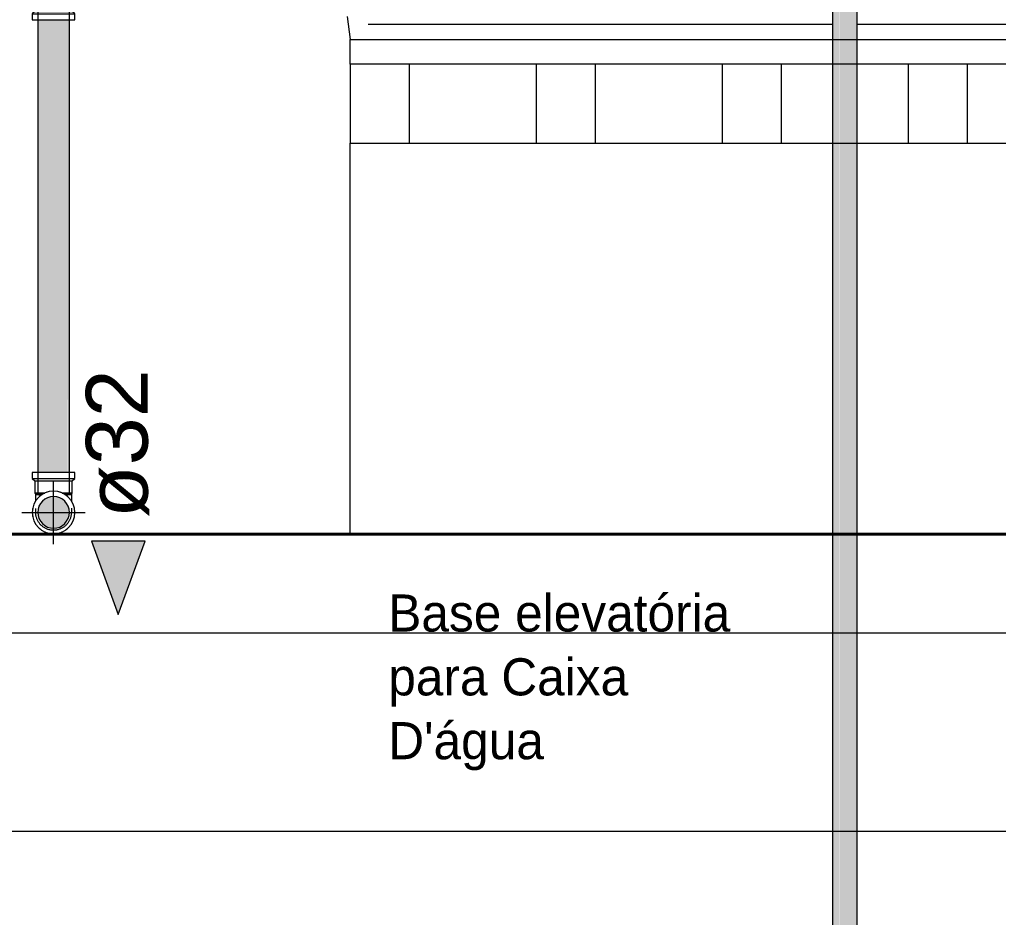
# Model space of a CAD drawing. Header units: metres. Extents: x -24.8 to 3.4, y -2.1 to 25.8.
# Drawn here: x -8.857 to -7.867, y 2.613 to 3.52 of the extents above; entities that cross this region are included whole.
import ezdxf

# ---------------------------------------------------------------- set-up
doc = ezdxf.new("R2010")
doc.units = ezdxf.units.M
doc.layers.add('1095_ARQ_BASE_COBERTA_dwg', color=7, linetype='Continuous', lineweight=5, true_color=0x767676)
doc.layers.add('A-FLOR', color=7, linetype='Continuous', lineweight=9, true_color=0x007f00)
for name, color, linetype, lineweight in [('A-GENM', 7, 'Continuous', 5), ('A-WALL', 7, 'Continuous', 9), ('G-ANNO-TEXT', 7, 'Continuous', 5), ('KIRYA - PAREDE', 7, 'Continuous', 40), ('KIRYA - PAREDE VISTA', 7, 'Continuous', 15), ('KIRYA - PISO', 7, 'Continuous', 5), ('P-PIPE', 7, 'Continuous', 5), ('P-PIPE-CNTR', 7, 'Continuous', 5), ('P-PIPE-IDEN', 7, 'Continuous', 5), ('P-SANR-FIXT', 7, 'Continuous', 5), ('VEGETAÇÃO', 7, 'Continuous', 5)]:
    doc.layers.add(name, color=color, linetype=linetype, lineweight=lineweight)
doc.styles.add('Arial_1', font='arial.ttf', dxfattribs={"height": 0.0625})
doc.styles.add('Century Gothic_6', font='GOTHIC.TTF', dxfattribs={"height": 0.0375})

# ---------------------------------------------------------------- blocks, each defined once
blk = doc.blocks.new('Base de madeira e alvenaria para caixa d_água - ERIKBIM - Base de madeira e alvenaria para caixa d_água - ERIKBIM-3636057-AA')
at = {"layer": 'A-GENM', "color": 253, "true_color": 0xaaaaaa}
for p, q in [((32.782, 3.5), (33.782, 3.5)), ((32.782, 3.475), (32.782, 3.5)), ((32.842, 3.475), (32.782, 3.475)), ((32.782, 3.475), (32.782, 3.395)), ((33.782, 3.475), (32.782, 3.475)), ((32.842, 3.395), (32.842, 3.475)), ((33.03, 3.475), (32.97, 3.475)), ((32.97, 3.475), (32.97, 3.395)), ((33.03, 3.395), (33.03, 3.475)), ((33.218, 3.475), (33.158, 3.475)), ((33.158, 3.475), (33.158, 3.395)), ((33.218, 3.395), (33.218, 3.475)), ((33.406, 3.475), (33.346, 3.475)), ((33.346, 3.475), (33.346, 3.395)), ((33.406, 3.395), (33.406, 3.475)), ((32.782, 3.395), (32.842, 3.395)), ((32.782, 3.395), (33.782, 3.395)), ((32.782, 3), (32.782, 3.395)), ((32.97, 3.395), (33.03, 3.395)), ((33.158, 3.395), (33.218, 3.395)), ((33.346, 3.395), (33.406, 3.395))]:
    blk.add_line(p, q, dxfattribs=at)
blk = doc.blocks.new('1095_ARQ_BASE_COBERTA_dwg_A$C6DD851CF-3610886-AA')
at = {"layer": 'VEGETAÇÃO'}
for p, q in [((30.89778, 3), (30.73767, 3)), ((30.89879, 3), (30.74777, 3)), ((30.90153, 3), (30.77524, 3)), ((30.90429, 3), (30.80283, 3)), ((30.90905, 3), (30.85041, 3)), ((30.91282, 3), (30.8881, 3)), ((30.93356, 3), (30.89756, 3)), ((30.91831, 3), (30.94303, 3)), ((30.92208, 3), (30.98072, 3)), ((30.92684, 3), (31.0283, 3)), ((30.9296, 3), (31.05589, 3)), ((30.93234, 3), (31.08336, 3)), ((30.93335, 3), (31.09346, 3))]:
    blk.add_line(p, q, dxfattribs=at)
blk = doc.blocks.new('1095_ARQ_BASE_COBERTA_dwg_A$C7A191758-3610887-AA')
at = {"layer": 'VEGETAÇÃO'}
for p, q in [((31.46637, 3), (31.30627, 3)), ((31.46738, 3), (31.31637, 3)), ((31.47013, 3), (31.34384, 3)), ((31.47289, 3), (31.37143, 3)), ((31.47765, 3), (31.419, 3)), ((31.48141, 3), (31.45669, 3)), ((31.50216, 3), (31.46616, 3)), ((31.48691, 3), (31.51163, 3)), ((31.49068, 3), (31.54932, 3)), ((31.49543, 3), (31.59689, 3)), ((31.49819, 3), (31.62449, 3)), ((31.50094, 3), (31.65195, 3)), ((31.50195, 3), (31.66205, 3))]:
    blk.add_line(p, q, dxfattribs=at)
blk = doc.blocks.new('1095_ARQ_BASE_COBERTA_dwg-3608433-AA')
at = {"layer": 'KIRYA - PAREDE'}
blk.add_line((30.49244, 3), (34.43485, 3), dxfattribs=at)
at = {"layer": 'KIRYA - PAREDE VISTA'}
for p, q in [((30.49244, 3), (33.20292, 3)), ((33.26953, 3), (31.71107, 3)), ((34.43485, 3), (33.29446, 3))]:
    blk.add_line(p, q, dxfattribs=at)
at = {"layer": 'KIRYA - PISO'}
for p, q in [((33.72535, 3), (30.4916, 3)), ((33.89128, 3), (30.4916, 3)), ((33.76576, 3), (30.49169, 3)), ((33.94048, 3), (30.49169, 3)), ((33.9214, 3), (30.49171, 3)), ((33.73241, 3), (30.49179, 3)), ((30.49197, 3), (32.55664, 3)), ((30.49214, 3), (32.457, 3)), ((34.43485, 3), (30.49244, 3)), ((34.43485, 3), (30.49244, 3)), ((34.43485, 3), (30.49244, 3)), ((34.43485, 3), (30.49244, 3)), ((34.43485, 3), (30.49244, 3)), ((34.43485, 3), (30.49244, 3)), ((32.55664, 3), (32.457, 3))]:
    blk.add_line(p, q, dxfattribs=at)
for name in ['1095_ARQ_BASE_COBERTA_dwg_A$C6DD851CF-3610886-AA', '1095_ARQ_BASE_COBERTA_dwg_A$C7A191758-3610887-AA']:
    blk.add_blockref(name, (1.63226, 0))
blk = doc.blocks.new('Caixa D_Água de Fibra de Vidro - Fortlev - 500 L-3640297-AA')
at = {"layer": 'P-SANR-FIXT', "color": 8, "true_color": 0x808080}
for p, q in [((32.77899, 3.52327), (32.782, 3.5)), ((32.782, 3.5), (33.26952, 3.5)), ((33.29443, 3.5), (33.782, 3.5))]:
    blk.add_line(p, q, dxfattribs=at)
at = {"layer": 'P-SANR-FIXT', "color": 254, "true_color": 0xd2d2d2}
for p, q in [((32.9562, 3.515), (32.80006, 3.515)), ((32.9562, 3.515), (32.80599, 3.515)), ((33.20282, 3.515), (32.95649, 3.515)), ((33.20282, 3.515), (32.95649, 3.515)), ((33.2066, 3.515), (33.20296, 3.515)), ((33.26952, 3.515), (33.20296, 3.515)), ((33.26952, 3.515), (33.2066, 3.515)), ((33.32607, 3.515), (33.29443, 3.515)), ((33.32607, 3.515), (33.29443, 3.515)), ((33.72725, 3.515), (33.32622, 3.515)), ((33.3945, 3.515), (33.32622, 3.515)), ((33.43092, 3.515), (33.3945, 3.515)), ((33.64847, 3.515), (33.43092, 3.515)), ((32.782, 3.5), (32.83649, 3.5)), ((32.83649, 3.5), (32.87749, 3.5)), ((32.87749, 3.5), (32.90179, 3.5)), ((32.90179, 3.5), (33.24277, 3.5)), ((33.24277, 3.5), (33.26952, 3.5)), ((33.29443, 3.5), (33.6622, 3.5))]:
    blk.add_line(p, q, dxfattribs=at)
blk = doc.blocks.new('Joelho 45_90 - Agua Fria_Soldavel - MEP - Tigre - Standard-3638676-AA')
at = {"layer": 'P-PIPE'}
for p, q in [((32.4605, 3.0623), (32.4605, 3.0563)), ((32.482, 3.0623), (32.4605, 3.0623)), ((32.5035, 3.0623), (32.482, 3.0623)), ((32.5035, 3.0563), (32.5035, 3.0623)), ((32.4605, 3.0563), (32.463, 3.0538)), ((32.4605, 3.0563), (32.482, 3.0563)), ((32.463, 3.0538), (32.463, 3.0415)), ((32.463, 3.0538), (32.482, 3.0538)), ((32.482, 3.0563), (32.5035, 3.0563)), ((32.482, 3.0538), (32.501, 3.0538)), ((32.501, 3.0538), (32.5035, 3.0563)), ((32.501, 3.0415), (32.501, 3.0538)), ((32.463, 3.0415), (32.464, 3.0402)), ((32.47333, 3.0415), (32.463, 3.0415)), ((32.463, 3.0415), (32.47333, 3.0415)), ((32.464, 3.0402), (32.47061, 3.0402)), ((32.47061, 3.0402), (32.464, 3.0402)), ((32.501, 3.0415), (32.49066, 3.0415)), ((32.49066, 3.0415), (32.501, 3.0415)), ((32.49338, 3.0402), (32.5, 3.0402)), ((32.5, 3.0402), (32.49338, 3.0402)), ((32.5, 3.0402), (32.501, 3.0415))]:
    blk.add_line(p, q, dxfattribs=at)
at = {"layer": 'P-PIPE', "flags": 128}
for points in [[(32.464, 3.03361), (32.464, 3.03429), (32.464, 3.03498), (32.464, 3.03568), (32.464, 3.03639), (32.464, 3.03711), (32.464, 3.03783), (32.464, 3.03855), (32.464, 3.03928), (32.464, 3.04), (32.464, 3.0402)], [(32.5, 3.0402), (32.5, 3.03947), (32.5, 3.03875), (32.5, 3.03802), (32.5, 3.0373), (32.5, 3.03658), (32.5, 3.03587), (32.5, 3.03517), (32.5, 3.03447), (32.5, 3.03379)], [(32.464, 3.02201), (32.464, 3.02206), (32.464, 3.02213), (32.464, 3.02223), (32.464, 3.02236), (32.464, 3.02252), (32.464, 3.02271), (32.464, 3.02292), (32.464, 3.02317), (32.464, 3.02344), (32.464, 3.02373), (32.464, 3.02406), (32.464, 3.02441), (32.464, 3.02478), (32.464, 3.02518), (32.464, 3.0256), (32.464, 3.02605)], [(32.482, 3.004), (32.48128, 3.00401), (32.48056, 3.00406), (32.47984, 3.00413), (32.47913, 3.00423), (32.47842, 3.00436), (32.47772, 3.00452), (32.47702, 3.0047), (32.47633, 3.00491), (32.47566, 3.00515), (32.47499, 3.00542), (32.47433, 3.00571), (32.47368, 3.00603), (32.47305, 3.00638), (32.47244, 3.00675), (32.47183, 3.00714), (32.47125, 3.00756), (32.47068, 3.008), (32.47013, 3.00847), (32.4696, 3.00895), (32.46908, 3.00946), (32.46859, 3.00999), (32.46812, 3.01053), (32.46768, 3.0111), (32.46725, 3.01168), (32.46685, 3.01227), (32.46647, 3.01289), (32.46612, 3.01352), (32.46579, 3.01416), (32.46549, 3.01481), (32.46522, 3.01548), (32.46497, 3.01615), (32.46475, 3.01684), (32.46456, 3.01753), (32.46439, 3.01823), (32.46426, 3.01894), (32.46415, 3.01965), (32.46407, 3.02037), (32.46402, 3.02109), (32.464, 3.02181)], [(32.49998, 3.02128), (32.49994, 3.02056), (32.49987, 3.01985), (32.49977, 3.01913), (32.49964, 3.01842), (32.49948, 3.01772), (32.4993, 3.01703), (32.49908, 3.01634), (32.49884, 3.01566), (32.49858, 3.01499), (32.49828, 3.01433), (32.49796, 3.01369), (32.49762, 3.01306), (32.49725, 3.01244), (32.49685, 3.01184), (32.49643, 3.01125), (32.49599, 3.01068), (32.49553, 3.01013), (32.49504, 3.0096), (32.49454, 3.00909), (32.49401, 3.0086), (32.49347, 3.00813), (32.4929, 3.00768), (32.49232, 3.00725), (32.49172, 3.00685), (32.49111, 3.00648), (32.49048, 3.00612), (32.48984, 3.0058), (32.48918, 3.0055), (32.48852, 3.00522), (32.48784, 3.00498), (32.48716, 3.00476), (32.48646, 3.00456), (32.48576, 3.0044), (32.48506, 3.00426), (32.48434, 3.00415), (32.48363, 3.00407), (32.48291, 3.00402), (32.48219, 3.004), (32.482, 3.004)], [(32.5, 3.02617), (32.5, 3.02572), (32.5, 3.02529), (32.5, 3.02489), (32.5, 3.0245), (32.5, 3.02415), (32.5, 3.02382), (32.5, 3.02351), (32.5, 3.02324), (32.5, 3.02299), (32.5, 3.02276), (32.5, 3.02257), (32.5, 3.0224), (32.5, 3.02226), (32.5, 3.02216), (32.5, 3.02207), (32.5, 3.02202), (32.5, 3.022)]]:
    blk.add_lwpolyline(points, dxfattribs=at)
at = {"layer": 'P-PIPE'}
for start, end in [(90, 270), (126.6457, 132.02157), (107.9767, 113.35378), (270, 90), (66.64622, 72.0233), (47.97843, 53.3543), (167.97496, 173.35326), (186.64518, 192.01984), (6.64674, 12.02504), (347.98016, 353.35482), (227.97323, 233.35273), (246.64466, 252.02068), (287.97932, 293.35534), (306.64727, 312.02677)]:
    blk.add_arc((32.482, 3.022), 0.0215, start, end, dxfattribs=at)
blk = doc.blocks.new('Joelho 45_90 - Agua Fria_Soldavel - MEP - Tigre - Standard-V49-AA')
at = {"layer": 'P-PIPE'}
for p, q in [((32.5015, 3.579), (32.5002, 3.578)), ((32.5002, 3.578), (32.5002, 3.542)), ((32.5002, 3.542), (32.5002, 3.578)), ((32.5015, 3.541), (32.5015, 3.579)), ((32.5138, 3.579), (32.5015, 3.579)), ((32.5015, 3.579), (32.5015, 3.541)), ((32.5163, 3.5815), (32.5138, 3.579)), ((32.5138, 3.579), (32.5138, 3.541)), ((32.5223, 3.5815), (32.5163, 3.5815)), ((32.5163, 3.5815), (32.5163, 3.5385)), ((32.5223, 3.5385), (32.5223, 3.5815)), ((32.464, 3.5418), (32.463, 3.5405)), ((32.463, 3.5405), (32.501, 3.5405)), ((32.463, 3.5405), (32.463, 3.5282)), ((32.501, 3.5405), (32.463, 3.5405)), ((32.5, 3.5418), (32.464, 3.5418)), ((32.464, 3.5418), (32.5, 3.5418)), ((32.501, 3.5405), (32.5, 3.5418)), ((32.5002, 3.542), (32.5015, 3.541)), ((32.501, 3.5282), (32.501, 3.5405)), ((32.5015, 3.541), (32.5138, 3.541)), ((32.5138, 3.541), (32.5163, 3.5385)), ((32.5163, 3.5385), (32.5223, 3.5385)), ((32.463, 3.5282), (32.4605, 3.5257)), ((32.4605, 3.5257), (32.4605, 3.5197)), ((32.4605, 3.5257), (32.5035, 3.5257)), ((32.463, 3.5282), (32.501, 3.5282)), ((32.5035, 3.5257), (32.501, 3.5282)), ((32.5035, 3.5197), (32.5035, 3.5257)), ((32.4605, 3.5197), (32.5035, 3.5197))]:
    blk.add_line(p, q, dxfattribs=at)
at = {"layer": 'P-PIPE', "flags": 128}
for points in [[(32.5002, 3.578), (32.49875, 3.57797), (32.4973, 3.57788), (32.49586, 3.57774), (32.49443, 3.57754), (32.493, 3.57728), (32.49159, 3.57696), (32.49019, 3.57659), (32.48881, 3.57616), (32.48744, 3.57568), (32.4861, 3.57514), (32.48478, 3.57455), (32.48348, 3.57391), (32.48221, 3.57322), (32.48097, 3.57247), (32.47976, 3.57168), (32.47858, 3.57084), (32.47743, 3.56995), (32.47633, 3.56902), (32.47526, 3.56804), (32.47423, 3.56702), (32.47324, 3.56596), (32.4723, 3.56486), (32.4714, 3.56373), (32.47054, 3.56256), (32.46974, 3.56136), (32.46898, 3.56013), (32.46827, 3.55886), (32.46761, 3.55757), (32.46701, 3.55626), (32.46646, 3.55492), (32.46596, 3.55356), (32.46552, 3.55218), (32.46513, 3.55078), (32.4648, 3.54937), (32.46452, 3.54795), (32.46431, 3.54652), (32.46415, 3.54508), (32.46404, 3.54364), (32.464, 3.54219), (32.464, 3.5418)], [(32.5, 3.5418), (32.5, 3.54181), (32.5, 3.54182), (32.5, 3.54182), (32.5, 3.54183), (32.5, 3.54184), (32.5, 3.54185), (32.5, 3.54186), (32.50001, 3.54186), (32.50001, 3.54187), (32.50001, 3.54188), (32.50002, 3.54189), (32.50002, 3.54189), (32.50002, 3.5419), (32.50003, 3.54191), (32.50003, 3.54191), (32.50004, 3.54192), (32.50004, 3.54193), (32.50005, 3.54193), (32.50005, 3.54194), (32.50006, 3.54194), (32.50006, 3.54195), (32.50007, 3.54195), (32.50008, 3.54196), (32.50008, 3.54196), (32.50009, 3.54197), (32.5001, 3.54197), (32.5001, 3.54198), (32.50011, 3.54198), (32.50012, 3.54198), (32.50012, 3.54199), (32.50013, 3.54199), (32.50014, 3.54199), (32.50015, 3.54199), (32.50015, 3.542), (32.50016, 3.542), (32.50017, 3.542), (32.50018, 3.542), (32.50019, 3.542), (32.50019, 3.542), (32.5002, 3.542)]]:
    blk.add_lwpolyline(points, dxfattribs=at)
blk = doc.blocks.new('Anotacao_Tuboseta - Fluxo 2-2612755-AA')
at = {"layer": 'P-PIPE-IDEN'}
blk.add_hatch(color=256, dxfattribs=at).paths.add_polyline_path([(32.57452, 2.99304), (32.54747, 2.91872), (32.52042, 2.99304)])
for p, q in [((32.57452, 2.99304), (32.52042, 2.99304)), ((32.52042, 2.99304), (32.54747, 2.91872)), ((32.54747, 2.91872), (32.57452, 2.99304))]:
    blk.add_line(p, q, dxfattribs=at)

msp = doc.modelspace()

# ---------------------------------------------------------------- hatches: boundary and pattern name
at = {"layer": 'P-PIPE', "true_color": 0x00ffff}
for points in [[(-8.03074, 2), (-8.02801, 2), (-8.02822, 3.9865), (-8.03505, 3.9865), (-8.03503, 2.0075), (-8.03128, 2.0075), (-8.03128, 2)], [(-8.02801, 2), (-8.01389, 2), (-8.01389, 2.0075), (-8.01133, 2.0075), (-8.01134, 3.9865), (-8.02801, 3.9865), (-8.02801, 2.01521)], [(-8.01012, 2.0075), (-8.0103, 3.9865), (-8.01133, 3.9865), (-8.01133, 2.0075), (-8.01013, 2.0075)], [(-8.83779, 3.0623), (-8.82953, 3.0623), (-8.82968, 3.5197), (-8.83854, 3.5197), (-8.8385, 3.0623)], [(-8.82953, 3.0623), (-8.80817, 3.0623), (-8.80827, 3.5197), (-8.82953, 3.5197), (-8.82953, 3.07354)], [(-8.80663, 3.0623), (-8.80686, 3.5197), (-8.80817, 3.5197), (-8.80812, 3.0623), (-8.80666, 3.0623)], [(-8.82258, 3.006), (-8.81767, 3.00687), (-8.81458, 3.00814), (-8.81127, 3.01069), (-8.80873, 3.014), (-8.80713, 3.01786), (-8.80658, 3.022), (-8.80713, 3.02614), (-8.80935, 3.03081), (-8.81127, 3.03331), (-8.81458, 3.03586), (-8.81844, 3.03745), (-8.82258, 3.038), (-8.82697, 3.03735), (-8.83058, 3.03586), (-8.8339, 3.03331), (-8.83671, 3.02936), (-8.83804, 3.02614), (-8.83858, 3.022), (-8.83804, 3.01786), (-8.83644, 3.014), (-8.8339, 3.01069), (-8.83058, 3.00814), (-8.82604, 3.00645), (-8.82553, 3.00639)]]:
    msp.add_hatch(color=4, dxfattribs=at).paths.add_polyline_path(points)

# ---------------------------------------------------------------- linework, layer by layer
at = {"layer": 'A-FLOR', "color": 9, "true_color": 0xaad4aa}
msp.add_line((-6.97258, 2.9), (-10.72258, 2.9), dxfattribs=at)
at = {"layer": 'A-WALL', "color": 253, "true_color": 0xaaaaaa}
for p, q in [((-7.04758, 3), (-10.72258, 3)), ((-10.72258, 2.7), (-7.04758, 2.7))]:
    msp.add_line(p, q, dxfattribs=at)
at = {"layer": 'P-PIPE'}
for p, q in [((-8.03508, 4.0046), (-8.03508, 0.3159)), ((-8.01008, 0.3159), (-8.01008, 4.0046)), ((-8.83858, 3.5405), (-8.83858, 3.0415)), ((-8.80658, 3.0415), (-8.80658, 3.5405))]:
    msp.add_line(p, q, dxfattribs=at)
at = {"layer": 'P-PIPE', "color": 96, "true_color": 0x007f00}
for start, end in [(0, 180), (180, 0)]:
    msp.add_arc((-8.82258, 3.022), 0.016, start, end, dxfattribs=at)
at = {"layer": 'P-PIPE-CNTR'}
for p, q in [((-8.82258, 2.99), (-8.82258, 3.054)), ((-8.85458, 3.022), (-8.79058, 3.022))]:
    msp.add_line(p, q, dxfattribs=at)

# ---------------------------------------------------------------- block references
at = {"layer": '1095_ARQ_BASE_COBERTA_dwg', "color": 7}
msp.add_blockref('1095_ARQ_BASE_COBERTA_dwg-3608433-AA', (-41.30458, 0), dxfattribs=at)
at = {"layer": 'A-GENM', "color": 253, "true_color": 0xaaaaaa}
msp.add_blockref('Base de madeira e alvenaria para caixa d_água - ERIKBIM - Base de madeira e alvenaria para caixa d_água - ERIKBIM-3636057-AA', (-41.30458, 0), dxfattribs=at)
at = {"layer": 'P-PIPE'}
for name in ['Joelho 45_90 - Agua Fria_Soldavel - MEP - Tigre - Standard-V49-AA', 'Joelho 45_90 - Agua Fria_Soldavel - MEP - Tigre - Standard-3638676-AA']:
    msp.add_blockref(name, (-41.30458, 0), dxfattribs=at)
at = {"layer": 'P-PIPE-IDEN'}
msp.add_blockref('Anotacao_Tuboseta - Fluxo 2-2612755-AA', (-41.30458, 0), dxfattribs=at)
at = {"layer": 'P-SANR-FIXT', "color": 8, "true_color": 0x808080}
msp.add_blockref('Caixa D_Água de Fibra de Vidro - Fortlev - 500 L-3640297-AA', (-41.30458, 0), dxfattribs=at)

# ---------------------------------------------------------------- texts
at = {"layer": 'G-ANNO-TEXT', "char_height": 0.0375, "attachment_point": 1, "style": 'Century Gothic_6'}
for s, insert, width in [('Base elevatória ', (-8.4842, 2.93913), 0.5010547), ('para Caixa ', (-8.4842, 2.87464), 0.3727847), ("D'água", (-8.4842, 2.81015), 0.2304852)]:
    msp.add_mtext(s, dxfattribs=dict(at, insert=insert, width=width))
at = {"layer": 'P-PIPE-IDEN', "insert": (-8.78986, 3.01629), "char_height": 0.0625, "width": 0.1803797, "attachment_point": 1, "rotation": 90, "style": 'Arial_1'}
msp.add_mtext('ø32', dxfattribs=at)

doc.saveas('drawing.dxf')
